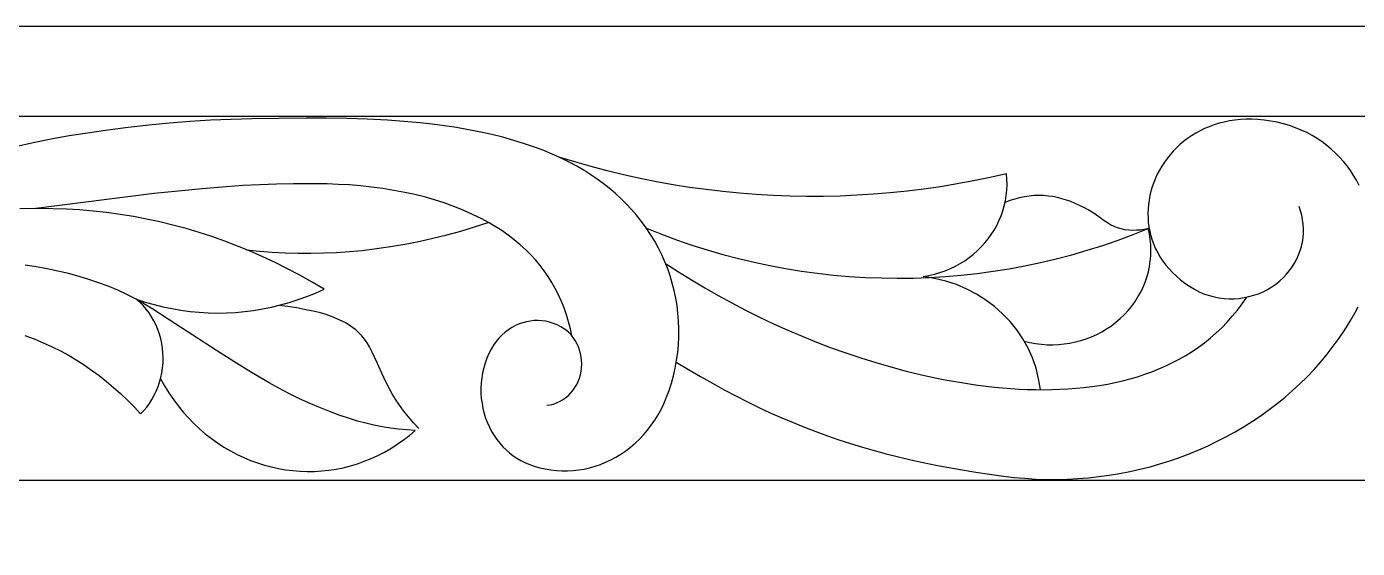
# Model space of a CAD drawing. Header units: millimetres. Extents: x 5940 to 9066, y 1327 to 3250.
# Drawn here: x 7728.1 to 8019.5, y 3130.9 to 3245.1 of the extents above; entities that cross this region are included whole.
import ezdxf

# ---------------------------------------------------------------- set-up
doc = ezdxf.new("R2010")
doc.units = ezdxf.units.MM
doc.layers.add('Default Layer', color=7, linetype='Continuous', lineweight=30)

msp = doc.modelspace()

# ---------------------------------------------------------------- linework, layer by layer
at = {"layer": 'Default Layer', "color": 18, "lineweight": 30, "true_color": 0x000000}
for p, q in [((7531.14, 3225.52), (8030.15, 3225.52)), ((7531.14, 3145.88), (8030.15, 3145.88))]:
    msp.add_line(p, q, dxfattribs=at)
for points in [[(7506.14, 3245.1), (7506.14, 1415.1), (7506.14, 1415.1), (8166.14, 1415.1), (8166.14, 1415.1), (8166.14, 3245.1), (8166.14, 3245.1), (7506.14, 3245.1)], [(7842.03, 3162.26), (7842.76, 3162.35), (7843.46, 3162.52), (7844.15, 3162.75), (7844.82, 3163.05), (7845.47, 3163.42), (7846.08, 3163.85), (7846.67, 3164.33), (7847.21, 3164.88), (7847.72, 3165.48), (7847.72, 3165.48), (7848.17, 3166.11), (7848.56, 3166.77), (7848.89, 3167.47), (7849.16, 3168.19), (7849.37, 3168.94), (7849.52, 3169.7), (7849.62, 3170.47), (7849.65, 3171.24), (7849.63, 3172.02), (7849.54, 3172.79), (7849.4, 3173.56), (7849.19, 3174.31), (7848.92, 3175.04), (7848.59, 3175.75), (7848.21, 3176.43), (7848.21, 3176.43), (7847.78, 3177.05), (7847.31, 3177.63), (7846.8, 3178.17), (7846.25, 3178.65), (7845.67, 3179.08), (7845.06, 3179.45), (7845.06, 3179.45), (7844.26, 3179.85), (7843.45, 3180.17), (7842.62, 3180.43), (7841.79, 3180.62), (7840.95, 3180.74), (7840.1, 3180.79), (7839.26, 3180.77), (7838.42, 3180.69), (7837.58, 3180.54), (7836.76, 3180.32), (7835.95, 3180.04), (7835.15, 3179.69), (7834.38, 3179.27), (7833.62, 3178.79), (7832.89, 3178.24), (7832.89, 3178.24), (7832.18, 3177.62), (7831.52, 3176.93), (7830.9, 3176.19), (7830.34, 3175.39), (7829.83, 3174.54), (7829.83, 3174.54), (7829.32, 3173.56), (7828.88, 3172.54), (7828.5, 3171.5), (7828.19, 3170.43), (7827.94, 3169.34), (7827.75, 3168.24), (7827.63, 3167.13), (7827.58, 3166), (7827.59, 3164.88), (7827.67, 3163.75), (7827.82, 3162.63), (7828.03, 3161.51), (7828.03, 3161.51), (7828.3, 3160.45), (7828.62, 3159.42), (7829, 3158.42), (7829.44, 3157.45), (7829.93, 3156.52), (7830.47, 3155.62), (7831.06, 3154.76), (7831.71, 3153.95), (7831.71, 3153.95), (7832.39, 3153.19), (7833.11, 3152.48), (7833.86, 3151.83), (7834.65, 3151.22), (7835.46, 3150.67), (7836.3, 3150.18), (7837.17, 3149.74), (7838.06, 3149.37), (7838.06, 3149.37), (7839.25, 3148.95), (7840.46, 3148.6), (7841.67, 3148.32), (7842.89, 3148.11), (7844.11, 3147.97), (7845.33, 3147.9), (7846.55, 3147.9), (7847.77, 3147.96), (7848.98, 3148.1), (7850.18, 3148.3), (7851.38, 3148.57), (7852.56, 3148.9), (7853.74, 3149.3), (7854.89, 3149.77), (7856.03, 3150.3), (7857.14, 3150.9), (7858.24, 3151.57), (7859.31, 3152.3), (7860.35, 3153.09), (7860.35, 3153.09), (7861.34, 3153.94), (7862.3, 3154.84), (7863.2, 3155.8), (7864.07, 3156.81), (7864.88, 3157.88), (7865.64, 3158.99), (7866.36, 3160.14), (7867.02, 3161.35), (7867.62, 3162.59), (7868.17, 3163.87), (7868.17, 3163.87), (7868.77, 3165.46), (7869.29, 3167.08), (7869.74, 3168.73), (7870.13, 3170.4), (7870.43, 3172.09), (7870.67, 3173.79), (7870.83, 3175.5), (7870.91, 3177.23), (7870.93, 3178.96), (7870.86, 3180.69), (7870.86, 3180.69), (7870.72, 3182.38), (7870.51, 3184.05), (7870.23, 3185.7), (7869.89, 3187.33), (7869.48, 3188.95), (7869.01, 3190.54), (7868.47, 3192.1), (7867.87, 3193.63), (7867.21, 3195.14), (7866.48, 3196.6), (7866.48, 3196.6), (7865.63, 3198.14), (7864.72, 3199.64), (7863.76, 3201.09), (7862.74, 3202.48), (7861.67, 3203.83), (7860.56, 3205.12), (7859.39, 3206.35), (7859.39, 3206.35), (7858.18, 3207.53), (7856.95, 3208.66), (7855.68, 3209.74), (7854.37, 3210.77), (7853.04, 3211.74), (7851.68, 3212.67), (7850.3, 3213.54), (7850.3, 3213.54), (7848.56, 3214.55), (7846.79, 3215.5), (7845, 3216.38), (7843.19, 3217.21), (7841.36, 3217.97), (7839.5, 3218.66), (7839.5, 3218.66), (7837.14, 3219.47), (7834.76, 3220.21), (7832.37, 3220.88), (7829.96, 3221.49), (7827.54, 3222.02), (7827.54, 3222.02), (7824.9, 3222.54), (7822.26, 3223.01), (7819.6, 3223.41), (7816.94, 3223.76), (7814.28, 3224.06), (7811.61, 3224.29), (7811.61, 3224.29), (7807.16, 3224.6), (7802.71, 3224.83), (7798.26, 3224.99), (7793.8, 3225.07), (7789.35, 3225.08), (7789.35, 3225.08), (7783.38, 3225.02), (7777.42, 3224.93), (7777.42, 3224.93), (7772.9, 3224.8), (7768.39, 3224.61), (7763.88, 3224.33), (7759.38, 3223.98), (7754.88, 3223.56), (7750.39, 3223.05), (7745.9, 3222.48), (7741.42, 3221.82), (7741.42, 3221.82), (7737.47, 3221.17), (7733.52, 3220.46), (7729.59, 3219.68), (7725.67, 3218.83)], [(8019.88, 3210.36), (8019.29, 3211.47), (8018.64, 3212.55), (8017.95, 3213.59), (8017.21, 3214.61), (8016.41, 3215.59), (8015.57, 3216.53), (8014.68, 3217.43), (8013.75, 3218.29), (8012.76, 3219.11), (8011.73, 3219.88), (8010.66, 3220.6), (8009.54, 3221.28), (8008.37, 3221.9), (8007.17, 3222.47), (8005.91, 3222.98), (8004.62, 3223.44), (8003.28, 3223.83), (8001.9, 3224.17), (8000.48, 3224.44), (7999.02, 3224.65), (7999.02, 3224.65), (7997.69, 3224.77), (7996.38, 3224.83), (7995.11, 3224.83), (7993.86, 3224.76), (7992.64, 3224.64), (7991.46, 3224.46), (7990.3, 3224.23), (7989.18, 3223.94), (7988.08, 3223.6), (7987.03, 3223.21), (7986, 3222.78), (7985.01, 3222.3), (7984.06, 3221.77), (7983.14, 3221.21), (7982.26, 3220.6), (7981.42, 3219.96), (7980.61, 3219.28), (7979.85, 3218.57), (7979.12, 3217.83), (7978.44, 3217.06), (7977.8, 3216.26), (7977.2, 3215.43), (7976.64, 3214.58), (7976.13, 3213.71), (7975.66, 3212.82), (7975.24, 3211.91), (7974.87, 3210.99), (7974.54, 3210.05), (7974.26, 3209.1), (7974.02, 3208.13), (7973.84, 3207.16), (7973.71, 3206.19), (7973.63, 3205.21), (7973.59, 3204.22), (7973.62, 3203.24), (7973.69, 3202.25), (7973.82, 3201.28), (7974, 3200.3), (7974.24, 3199.33), (7974.53, 3198.38), (7974.89, 3197.43), (7975.29, 3196.5), (7975.76, 3195.58), (7976.29, 3194.68), (7976.87, 3193.79), (7977.52, 3192.93), (7978.23, 3192.09), (7979, 3191.28), (7979.84, 3190.49), (7980.73, 3189.73), (7981.69, 3189), (7982.72, 3188.31), (7983.81, 3187.64), (7984.97, 3187.02), (7984.97, 3187.02), (7986.01, 3186.59), (7987.07, 3186.24), (7988.14, 3185.96), (7989.22, 3185.75), (7990.31, 3185.62), (7991.41, 3185.56), (7992.5, 3185.57), (7993.58, 3185.65), (7994.66, 3185.8), (7995.73, 3186.02), (7996.77, 3186.31), (7997.8, 3186.67), (7998.8, 3187.1), (7999.78, 3187.59), (8000.72, 3188.15), (8001.62, 3188.78), (8002.48, 3189.48), (8002.48, 3189.48), (8003.25, 3190.18), (8003.95, 3190.93), (8004.6, 3191.71), (8005.19, 3192.53), (8005.72, 3193.38), (8006.18, 3194.26), (8006.59, 3195.16), (8006.93, 3196.08), (8007.2, 3197.02), (8007.41, 3197.97), (8007.56, 3198.94), (8007.64, 3199.91), (8007.65, 3200.89), (8007.6, 3201.88), (8007.47, 3202.86), (8007.28, 3203.84), (8007.01, 3204.81), (8006.68, 3205.77)], [(7924.4, 3190.41), (7925.66, 3190.63), (7926.88, 3190.92), (7928.08, 3191.27), (7929.24, 3191.68), (7930.36, 3192.15), (7931.45, 3192.68), (7932.5, 3193.26), (7933.51, 3193.89), (7934.48, 3194.57), (7935.4, 3195.3), (7936.28, 3196.08), (7937.11, 3196.9), (7937.89, 3197.76), (7938.62, 3198.66), (7939.3, 3199.6), (7939.92, 3200.57), (7940.49, 3201.57), (7941, 3202.61), (7941.44, 3203.67), (7941.83, 3204.76), (7942.15, 3205.87), (7942.41, 3207), (7942.6, 3208.15), (7942.72, 3209.32), (7942.77, 3210.51), (7942.75, 3211.7), (7942.66, 3212.91), (7942.66, 3212.91), (7939.05, 3212.09), (7935.44, 3211.35), (7931.81, 3210.68), (7928.17, 3210.08), (7924.53, 3209.56), (7920.87, 3209.11), (7917.21, 3208.73), (7913.55, 3208.43), (7909.88, 3208.2), (7906.21, 3208.04), (7902.54, 3207.96), (7898.87, 3207.95), (7895.2, 3208.01), (7891.53, 3208.15), (7887.87, 3208.36), (7884.21, 3208.64), (7880.55, 3209), (7876.91, 3209.43), (7873.27, 3209.93), (7869.64, 3210.5), (7866.02, 3211.15), (7862.42, 3211.87), (7858.83, 3212.66), (7855.25, 3213.53), (7851.69, 3214.47), (7848.15, 3215.48), (7844.62, 3216.56)], [(7847.5, 3177.43), (7847.17, 3179), (7846.77, 3180.54), (7846.31, 3182.05), (7845.79, 3183.54), (7845.2, 3184.99), (7844.56, 3186.4), (7843.87, 3187.78), (7843.11, 3189.11), (7842.31, 3190.41), (7841.45, 3191.66), (7840.53, 3192.86), (7839.57, 3194.02), (7838.55, 3195.12), (7837.49, 3196.16), (7837.49, 3196.16), (7836.21, 3197.33), (7834.89, 3198.43), (7833.54, 3199.48), (7832.15, 3200.46), (7830.72, 3201.38), (7829.27, 3202.23), (7827.79, 3203.02), (7827.79, 3203.02), (7825.76, 3204), (7823.7, 3204.92), (7821.62, 3205.75), (7819.51, 3206.52), (7817.39, 3207.21), (7815.26, 3207.83), (7813.1, 3208.37), (7810.93, 3208.83), (7810.93, 3208.83), (7808.52, 3209.27), (7806.09, 3209.66), (7803.66, 3209.98), (7801.23, 3210.24), (7798.79, 3210.45), (7796.35, 3210.59), (7793.91, 3210.67), (7793.91, 3210.67), (7790.22, 3210.72), (7786.53, 3210.71), (7782.84, 3210.64), (7779.16, 3210.51), (7775.47, 3210.32), (7771.79, 3210.07), (7771.79, 3210.07), (7766.55, 3209.64), (7761.31, 3209.13), (7756.08, 3208.56), (7750.85, 3207.92), (7750.85, 3207.92), (7740.48, 3206.59), (7730.11, 3205.28)], [(7946.52, 3176.27), (7947.77, 3175.97), (7949.02, 3175.75), (7950.27, 3175.59), (7951.53, 3175.51), (7952.79, 3175.49), (7954.04, 3175.54), (7955.28, 3175.66), (7956.51, 3175.85), (7957.73, 3176.1), (7958.93, 3176.42), (7960.11, 3176.8), (7961.27, 3177.25), (7962.4, 3177.76), (7963.5, 3178.33), (7964.57, 3178.96), (7965.6, 3179.66), (7966.6, 3180.42), (7967.55, 3181.23), (7967.55, 3181.23), (7968.45, 3182.1), (7969.29, 3183.01), (7970.07, 3183.96), (7970.78, 3184.94), (7971.43, 3185.96), (7972.02, 3187.01), (7972.54, 3188.09), (7972.99, 3189.19), (7973.38, 3190.31), (7973.7, 3191.45), (7973.95, 3192.61), (7974.12, 3193.78), (7974.23, 3194.96), (7974.27, 3196.15), (7974.23, 3197.35), (7974.12, 3198.55), (7973.94, 3199.74), (7973.68, 3200.93), (7973.68, 3200.93), (7972.83, 3200.74), (7971.97, 3200.6), (7971.12, 3200.53), (7970.26, 3200.51), (7969.41, 3200.56), (7968.58, 3200.67), (7967.76, 3200.84), (7966.96, 3201.07), (7966.18, 3201.37), (7965.43, 3201.73), (7964.72, 3202.15), (7964.04, 3202.63), (7964.04, 3202.63), (7963.18, 3203.27), (7962.31, 3203.88), (7961.42, 3204.47), (7960.51, 3205.01), (7959.59, 3205.52), (7958.65, 3205.99), (7957.7, 3206.43), (7956.74, 3206.81), (7955.76, 3207.16), (7954.78, 3207.45), (7953.78, 3207.7), (7952.77, 3207.9), (7951.75, 3208.04), (7950.73, 3208.13), (7949.69, 3208.16), (7948.66, 3208.13), (7947.61, 3208.04), (7946.56, 3207.89), (7945.5, 3207.67), (7944.45, 3207.38), (7943.39, 3207.03), (7942.32, 3206.6)], [(7727.76, 3177.52), (7729.77, 3176.77), (7731.76, 3175.94), (7733.73, 3175.03), (7733.73, 3175.03), (7735.51, 3174.14), (7737.27, 3173.18), (7738.99, 3172.16), (7740.69, 3171.08), (7742.36, 3169.94), (7743.99, 3168.74), (7745.59, 3167.48), (7747.16, 3166.17), (7748.69, 3164.8), (7750.19, 3163.37), (7751.65, 3161.89), (7753.07, 3160.35), (7753.07, 3160.35), (7753.76, 3161.08), (7754.41, 3161.85), (7755.01, 3162.67), (7755.56, 3163.53), (7756.05, 3164.43), (7756.5, 3165.36), (7756.89, 3166.33), (7757.23, 3167.32), (7757.51, 3168.34), (7757.73, 3169.38), (7757.89, 3170.44), (7757.99, 3171.52), (7757.99, 3171.52), (7758.02, 3172.6), (7757.98, 3173.68), (7757.88, 3174.74), (7757.72, 3175.79), (7757.49, 3176.82), (7757.21, 3177.83), (7756.87, 3178.82), (7756.47, 3179.78), (7756.01, 3180.71), (7755.5, 3181.6), (7754.93, 3182.45), (7754.31, 3183.26), (7754.31, 3183.26), (7753.63, 3184.06), (7752.9, 3184.8), (7752.13, 3185.48), (7752.13, 3185.48), (7754.07, 3184.84), (7756.02, 3184.28), (7757.98, 3183.8), (7759.94, 3183.39), (7761.92, 3183.05), (7763.9, 3182.78), (7765.89, 3182.59), (7767.87, 3182.48), (7769.86, 3182.44), (7771.85, 3182.47), (7773.84, 3182.57), (7775.82, 3182.75), (7777.8, 3183), (7779.77, 3183.33), (7781.73, 3183.73), (7783.68, 3184.2), (7785.62, 3184.74), (7787.55, 3185.36), (7789.46, 3186.05), (7791.36, 3186.81), (7793.24, 3187.65), (7793.24, 3187.65), (7790.61, 3189.21), (7787.95, 3190.71), (7785.27, 3192.13), (7782.56, 3193.48), (7779.83, 3194.76), (7777.08, 3195.96), (7774.31, 3197.1), (7771.51, 3198.16), (7768.7, 3199.15), (7765.87, 3200.07), (7763.03, 3200.91), (7760.16, 3201.68), (7757.29, 3202.38), (7754.4, 3203), (7751.49, 3203.55), (7748.58, 3204.02), (7745.65, 3204.41), (7742.72, 3204.74), (7739.78, 3204.98), (7736.83, 3205.15), (7733.87, 3205.24), (7733.87, 3205.24), (7730.27, 3205.28), (7726.67, 3205.25)], [(7776.29, 3196.26), (7779.09, 3195.98), (7781.9, 3195.77), (7784.71, 3195.62), (7787.53, 3195.54), (7790.34, 3195.53), (7793.15, 3195.58), (7795.97, 3195.7), (7798.78, 3195.89), (7801.59, 3196.15), (7801.59, 3196.15), (7804.7, 3196.53), (7807.8, 3196.98), (7810.89, 3197.5), (7813.98, 3198.11), (7817.05, 3198.78), (7820.11, 3199.53), (7823.15, 3200.36), (7826.18, 3201.26), (7829.2, 3202.23)], [(7868.02, 3193.26), (7870.85, 3191.44), (7873.71, 3189.67), (7876.61, 3187.94), (7879.55, 3186.26), (7882.52, 3184.64), (7885.53, 3183.07), (7888.58, 3181.55), (7891.65, 3180.09), (7894.76, 3178.69), (7897.9, 3177.35), (7901.07, 3176.07), (7904.27, 3174.85), (7907.5, 3173.7), (7910.75, 3172.61), (7914.03, 3171.59), (7917.34, 3170.63), (7920.67, 3169.75), (7924.02, 3168.94), (7927.4, 3168.2), (7927.4, 3168.2), (7929.18, 3167.85), (7930.97, 3167.52), (7932.77, 3167.21), (7934.57, 3166.92), (7936.37, 3166.67), (7938.18, 3166.44), (7939.98, 3166.23), (7941.79, 3166.06), (7943.6, 3165.92), (7945.4, 3165.81), (7947.2, 3165.73), (7949, 3165.68), (7950.79, 3165.66), (7952.57, 3165.69), (7954.34, 3165.74), (7956.1, 3165.84), (7957.86, 3165.97), (7959.59, 3166.14), (7961.32, 3166.35), (7963.03, 3166.6), (7964.72, 3166.9), (7966.4, 3167.23), (7968.05, 3167.61), (7969.69, 3168.04), (7971.3, 3168.51), (7972.9, 3169.03), (7974.46, 3169.59), (7976.01, 3170.21), (7977.52, 3170.87), (7979.01, 3171.58), (7980.47, 3172.35), (7981.9, 3173.17), (7983.29, 3174.04), (7984.66, 3174.96), (7985.99, 3175.94), (7987.28, 3176.98), (7988.54, 3178.08), (7989.76, 3179.23), (7990.94, 3180.44), (7992.08, 3181.72), (7993.18, 3183.05), (7994.23, 3184.45), (7995.24, 3185.91)], [(7757.45, 3168.02), (7758.33, 3166.47), (7759.27, 3164.97), (7760.26, 3163.52), (7761.3, 3162.12), (7762.4, 3160.78), (7763.54, 3159.5), (7764.73, 3158.27), (7765.97, 3157.11), (7767.25, 3156.01), (7768.57, 3154.97), (7769.93, 3154), (7771.33, 3153.1), (7771.33, 3153.1), (7772.75, 3152.27), (7774.2, 3151.51), (7775.67, 3150.82), (7777.15, 3150.2), (7778.66, 3149.65), (7780.18, 3149.17), (7781.72, 3148.76), (7783.27, 3148.41), (7784.83, 3148.14), (7786.4, 3147.95), (7787.98, 3147.82), (7789.56, 3147.77), (7791.14, 3147.78), (7792.73, 3147.88), (7792.73, 3147.88), (7794.32, 3148.04), (7795.89, 3148.29), (7797.45, 3148.6), (7799, 3148.99), (7800.53, 3149.46), (7802.04, 3149.99), (7803.53, 3150.59), (7805, 3151.27), (7806.44, 3152.02), (7807.85, 3152.83), (7809.24, 3153.71), (7810.6, 3154.66), (7811.92, 3155.67), (7813.22, 3156.75), (7813.22, 3156.75), (7811.39, 3156.86), (7809.57, 3157.03), (7807.76, 3157.27), (7805.95, 3157.56), (7804.15, 3157.92), (7802.36, 3158.33), (7800.58, 3158.81), (7798.82, 3159.35), (7798.82, 3159.35), (7796.55, 3160.11), (7794.31, 3160.93), (7792.08, 3161.82), (7789.87, 3162.76), (7787.69, 3163.77), (7785.52, 3164.84), (7783.37, 3165.96), (7781.25, 3167.15), (7781.25, 3167.15), (7777.36, 3169.44), (7773.49, 3171.8), (7769.66, 3174.22), (7769.66, 3174.22), (7759.3, 3180.96), (7759.3, 3180.96), (7755.73, 3183.25), (7752.13, 3185.48), (7752.13, 3185.48), (7750.1, 3186.48), (7748.06, 3187.42), (7745.98, 3188.28), (7743.89, 3189.07), (7741.78, 3189.79), (7739.65, 3190.43), (7739.65, 3190.43), (7737.3, 3191.06), (7734.95, 3191.62), (7732.59, 3192.12), (7730.22, 3192.55), (7727.83, 3192.92)], [(7813.98, 3157.17), (7812.82, 3158.42), (7811.7, 3159.72), (7810.64, 3161.07), (7809.62, 3162.47), (7809.62, 3162.47), (7808.86, 3163.61), (7808.14, 3164.78), (7807.47, 3165.98), (7806.84, 3167.22), (7806.84, 3167.22), (7805.86, 3169.3), (7804.93, 3171.4), (7804.93, 3171.4), (7804.37, 3172.64), (7803.79, 3173.85), (7803.17, 3175.04), (7803.17, 3175.04), (7802.67, 3175.89), (7802.11, 3176.69), (7801.5, 3177.43), (7800.84, 3178.13), (7800.84, 3178.13), (7800.18, 3178.73), (7799.48, 3179.29), (7798.76, 3179.8), (7798.01, 3180.26), (7797.24, 3180.66), (7797.24, 3180.66), (7796.07, 3181.2), (7794.88, 3181.68), (7793.68, 3182.1), (7792.46, 3182.46), (7791.23, 3182.76), (7791.23, 3182.76), (7789.26, 3183.17), (7787.29, 3183.54), (7785.32, 3183.85), (7783.33, 3184.11)], [(7870.36, 3171.66), (7873.03, 3170.06), (7875.66, 3168.53), (7878.27, 3167.06), (7880.84, 3165.65), (7883.39, 3164.31), (7885.92, 3163.03), (7888.43, 3161.8), (7890.94, 3160.63), (7893.44, 3159.52), (7895.93, 3158.45), (7898.43, 3157.44), (7900.93, 3156.48), (7903.44, 3155.57), (7905.97, 3154.7), (7908.52, 3153.87), (7911.09, 3153.09), (7913.68, 3152.35), (7916.31, 3151.64), (7918.97, 3150.97), (7921.67, 3150.34), (7924.41, 3149.74), (7927.2, 3149.18), (7930.04, 3148.64), (7932.94, 3148.13), (7935.9, 3147.65), (7938.93, 3147.19), (7942.02, 3146.76), (7942.02, 3146.76), (7944.35, 3146.48), (7946.68, 3146.27), (7949.01, 3146.12), (7951.33, 3146.04), (7953.66, 3146.03), (7955.97, 3146.09), (7958.28, 3146.21), (7960.58, 3146.39), (7962.86, 3146.64), (7965.13, 3146.95), (7967.39, 3147.32), (7969.63, 3147.76), (7971.86, 3148.26), (7974.06, 3148.81), (7976.24, 3149.43), (7978.4, 3150.11), (7980.53, 3150.85), (7982.64, 3151.64), (7984.72, 3152.49), (7986.77, 3153.4), (7988.79, 3154.37), (7990.78, 3155.39), (7992.73, 3156.46), (7994.64, 3157.59), (7996.52, 3158.78), (7998.36, 3160.01), (8000.15, 3161.3), (8001.91, 3162.64), (8003.62, 3164.04), (8005.28, 3165.48), (8006.89, 3166.97), (8008.46, 3168.51), (8009.97, 3170.1), (8011.43, 3171.74), (8012.84, 3173.43), (8014.19, 3175.16), (8015.48, 3176.94), (8016.72, 3178.76), (8017.89, 3180.63), (8019, 3182.54), (8019, 3182.54), (8019.66, 3183.79)]]:
    msp.add_lwpolyline(points, dxfattribs=at)
for points in [[(7863.8, 3201.02), (7898.81, 3186.43), (7938.65, 3186.4), (7973.68, 3200.93)], [(7950.06, 3165.67), (7948.62, 3178.57), (7937.98, 3188.82), (7924.4, 3190.41)]]:
    msp.add_open_spline(points, degree=3, dxfattribs=at)

doc.saveas('drawing.dxf')
